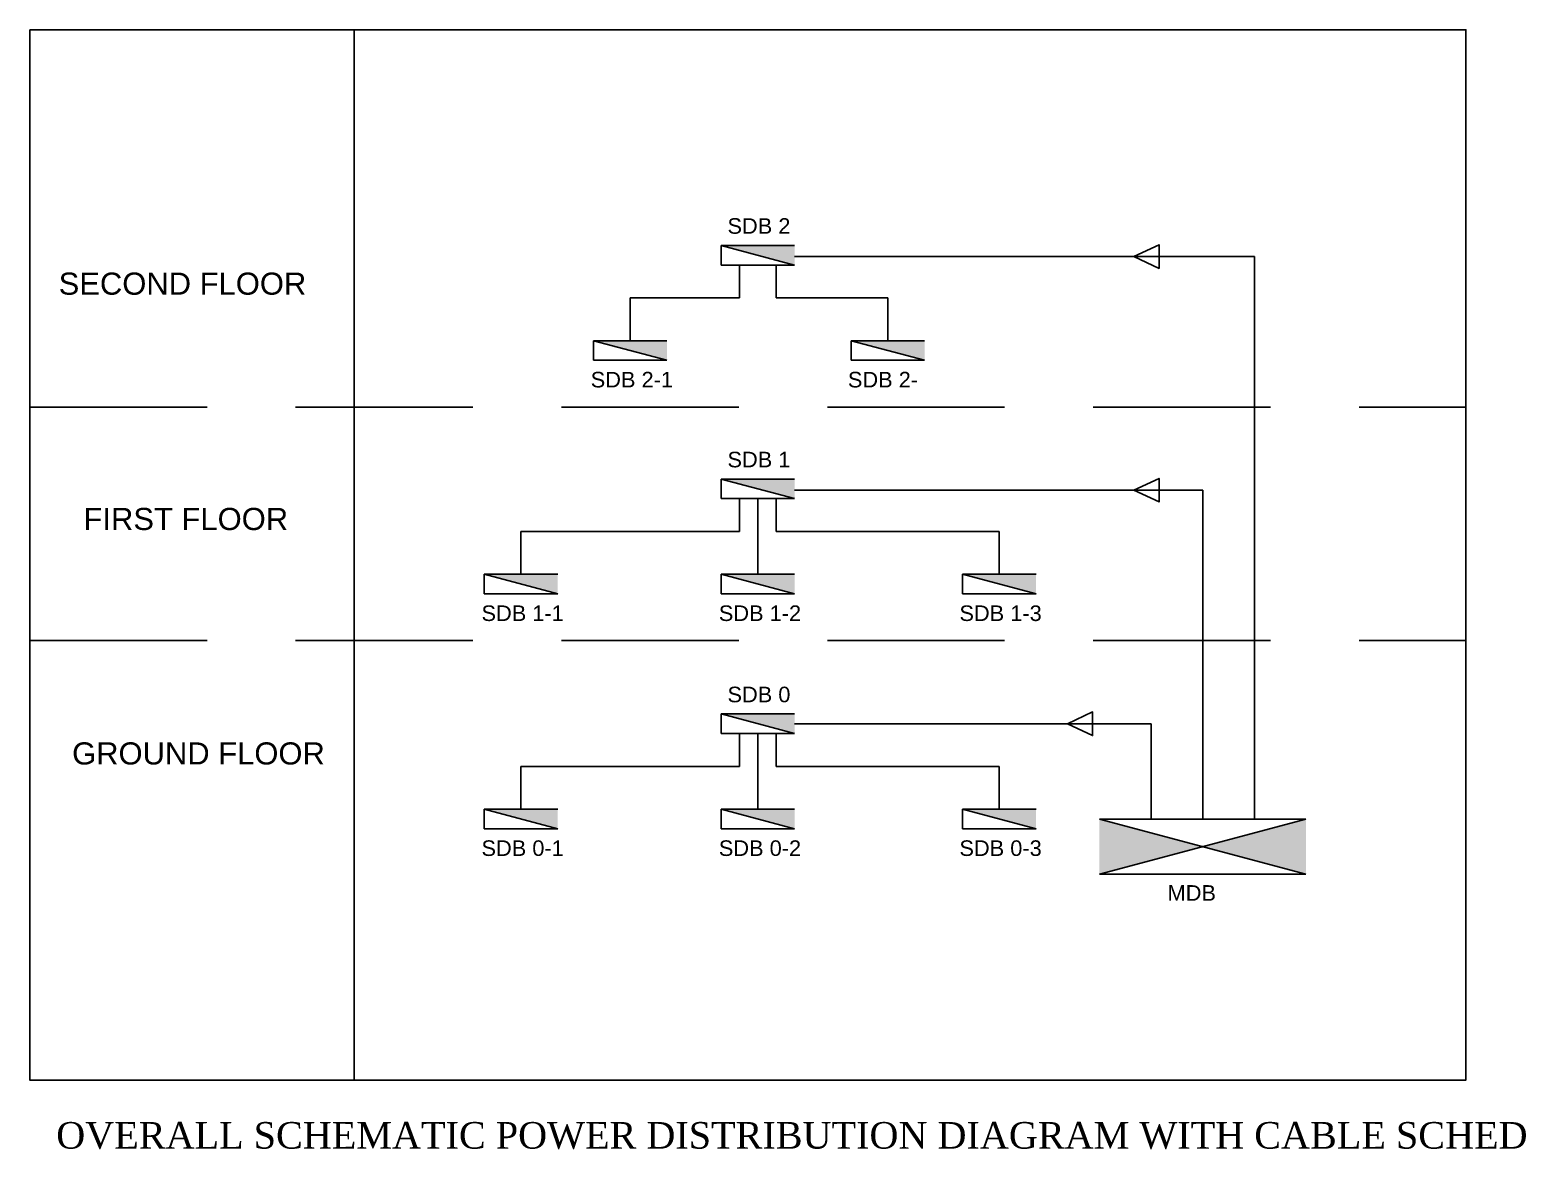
# Model space of a CAD drawing. Header units: millimetres. Extents: x 2390631 to 3136749, y 3674522 to 3929111.
# Drawn here: x 2638072 to 2848008, y 3700298 to 3858233 of the extents above; entities that cross this region are included whole.
import ezdxf

# ---------------------------------------------------------------- set-up
doc = ezdxf.new("R2010")
doc.units = ezdxf.units.MM
doc.header["$MEASUREMENT"] = 0
doc.linetypes.add('HIDDEN', pattern=[0.375, 0.25, -0.125])
for name, color, linetype, lineweight in [('1 LIGHT N SWITCH', 3, 'Continuous', 25), ('4 DB BOXES', 3, 'Continuous', 25), ('5 DB BOXES', 3, 'Continuous', 25), ('Singleline', 82, 'Continuous', 20)]:
    doc.layers.add(name, color=color, linetype=linetype, lineweight=lineweight)
doc.styles.add('MM', font='dutch.ttf')
doc.styles.add('ROOM', font='arial.ttf')

# ---------------------------------------------------------------- blocks, each defined once
blk = doc.blocks.new('mpb')
h = blk.add_hatch(color=3)
h.paths.add_polyline_path([(531970.3, 179434.5), (531970.3, 179645.9), (531575.1, 179540.2)])
h.paths.add_polyline_path([(531575.1, 179540.2), (531284.1, 179618), (531284.1, 179462.4)])
h.paths.add_polyline_path([(531284.1, 179462.4), (531284.1, 179618), (531179.8, 179645.9), (531179.8, 179434.5)])
at = {"color": 3}
for p, q in [((531179.8, 179645.9), (531970.3, 179645.9)), ((531179.8, 179645.9), (531970.3, 179434.5)), ((531970.3, 179645.9), (531179.8, 179434.5)), ((531970.3, 179434.5), (531179.8, 179434.5))]:
    blk.add_line(p, q, dxfattribs=at)
blk = doc.blocks.new('FDB')
at = {"layer": '4 DB BOXES'}
blk.add_hatch(color=256, dxfattribs=at).paths.add_polyline_path([(-65075.48, -197982.42), (-65075.48, -197977), (-65095.76, -197982.42)])
for p, q in [((-65095.76, -197982.42), (-65095.76, -197977)), ((-65095.76, -197977), (-65075.48, -197977)), ((-65075.48, -197977), (-65095.76, -197982.42)), ((-65075.48, -197982.42), (-65095.76, -197982.42))]:
    blk.add_line(p, q, dxfattribs=at)

msp = doc.modelspace()

# ---------------------------------------------------------------- linework, layer by layer
at = {"layer": '1 LIGHT N SWITCH', "ltscale": 3}
for p, q in [((2683815, 3710051), (2683815, 3858233)), ((2810790, 3826228), (2745944, 3826228)), ((2810790, 3746884), (2810790, 3826228)), ((2738166, 3825034), (2738166, 3820399)), ((2743354, 3825034), (2743354, 3820399)), ((2738166, 3820399), (2722761, 3820399)), ((2722761, 3820399), (2722761, 3814369)), ((2743354, 3820399), (2759088, 3820399)), ((2759088, 3820399), (2759088, 3814369)), ((2738166, 3792082), (2738166, 3787447)), ((2740762, 3792082), (2740762, 3781417)), ((2743354, 3792082), (2743354, 3787447)), ((2803506, 3793276), (2745944, 3793276)), ((2803506, 3793276), (2803506, 3746884)), ((2738166, 3787447), (2707356, 3787447)), ((2707356, 3787447), (2707356, 3781417)), ((2743354, 3787447), (2774821, 3787447)), ((2774821, 3787447), (2774821, 3781417)), ((2796222, 3760325), (2745944, 3760325)), ((2796222, 3760325), (2796222, 3746884)), ((2738166, 3758935), (2738166, 3754300)), ((2740762, 3758935), (2740762, 3748270)), ((2743354, 3758935), (2743354, 3754300)), ((2738166, 3754300), (2707356, 3754300)), ((2707356, 3754300), (2707356, 3748270)), ((2743354, 3754300), (2774821, 3754300)), ((2774821, 3754300), (2774821, 3748270))]:
    msp.add_line(p, q, dxfattribs=at)
at = {"layer": '1 LIGHT N SWITCH', "linetype": 'HIDDEN', "ltscale": 100000}
for p, q in [((2638072, 3804998), (2840640, 3804998)), ((2638072, 3772047), (2840640, 3772047))]:
    msp.add_line(p, q, dxfattribs=at)
at = {"layer": '1 LIGHT N SWITCH', "ltscale": 1000}
msp.add_lwpolyline([(2638072, 3858233), (2840640, 3858233), (2840640, 3710051), (2638072, 3710051)], close=True, dxfattribs=at)
at = {"layer": '1 LIGHT N SWITCH', "color": 1, "ltscale": 1000}
for points in [[(2793793, 3826228), (2797347, 3827892), (2797347, 3824565)], [(2793793, 3793276), (2797347, 3794940), (2797347, 3791613)], [(2784415, 3760325), (2787969, 3761988), (2787969, 3758661)]]:
    msp.add_lwpolyline(points, close=True, dxfattribs=at)

# ---------------------------------------------------------------- block references
at = {"layer": '5 DB BOXES', "xscale": -511.0559999356046, "zscale": 511.0560000161058, "rotation": 180}
for p, yscale in [((36003156, -97352299), 511.0560002279453), ((35985156, -97365735), 511.0560002279472), ((36021483, -97365735), 511.0560002279472), ((36003156, -97385251), 511.0560002279453), ((35969750, -97398687), 511.0560002279472), ((36003156, -97398687), 511.0560002279472), ((36037216, -97398687), 511.0560002279472), ((36003156, -97418398), 511.0560002279472), ((35969750, -97431834), 511.0560002279472), ((36003156, -97431834), 511.0560002279472), ((36037216, -97431834), 511.0560002279472)]:
    msp.add_blockref('FDB', p, dxfattribs=dict(at, yscale=yscale))
at = {"layer": '5 DB BOXES', "xscale": 36.85500560095534, "yscale": 36.85500560095534, "zscale": 36.85500000005959}
msp.add_blockref('mpb', (-16787697, -2873966), dxfattribs=at)

# ---------------------------------------------------------------- texts
at = {"layer": '1 LIGHT N SWITCH', "color": 1, "ltscale": 3, "char_height": 2199.5, "attachment_point": 1, "style": 'ROOM'}
for s, width, insert in [('SDB 2', 46469.76, (2736476, 3831652)), ('SDB 2-1', 46469.76, (2717186, 3809973)), ('SDB 2-', 46469.76, (2753459, 3809973)), ('SDB 1', 46469.76, (2736476, 3798700)), ('SDB 1-1', 46469.76, (2701781, 3777021)), ('SDB 1-2', 46469.76, (2735254, 3777021)), ('SDB 1-3', 46469.76, (2769192, 3777021)), ('SDB 0', 46469.76, (2736476, 3765552)), ('SDB 0-1', 46469.76, (2701781, 3743874)), ('SDB 0-2', 46469.76, (2735254, 3743874)), ('SDB 0-3', 46469.76, (2769192, 3743874)), ('MDB', 49792.53, (2798547, 3737555))]:
    msp.add_mtext_dynamic_manual_height_columns(s, width=width, gutter_width=43990, heights=[0], dxfattribs=dict(at, insert=insert))
at = {"layer": '1 LIGHT N SWITCH', "ltscale": 3, "char_height": 3125, "attachment_point": 1, "style": 'ROOM'}
for s, insert in [('\\pxqc;SECOND FLOOR', (2586959, 3823977)), ('\\pxqc;FIRST FLOOR', (2587430, 3790779)), ('\\pxqc;GROUND FLOOR', (2589218, 3757702))]:
    msp.add_mtext_dynamic_manual_height_columns(s, width=145299.21, gutter_width=43990, heights=[0], dxfattribs=dict(at, insert=insert))
at = {"layer": 'Singleline', "color": 1, "style": 'MM'}
msp.add_text('OVERALL SCHEMATIC POWER DISTRIBUTION DIAGRAM WITH CABLE SCHEDULE', height=3750, dxfattribs=at).set_placement((2641809, 3700385))

doc.saveas('drawing.dxf')
